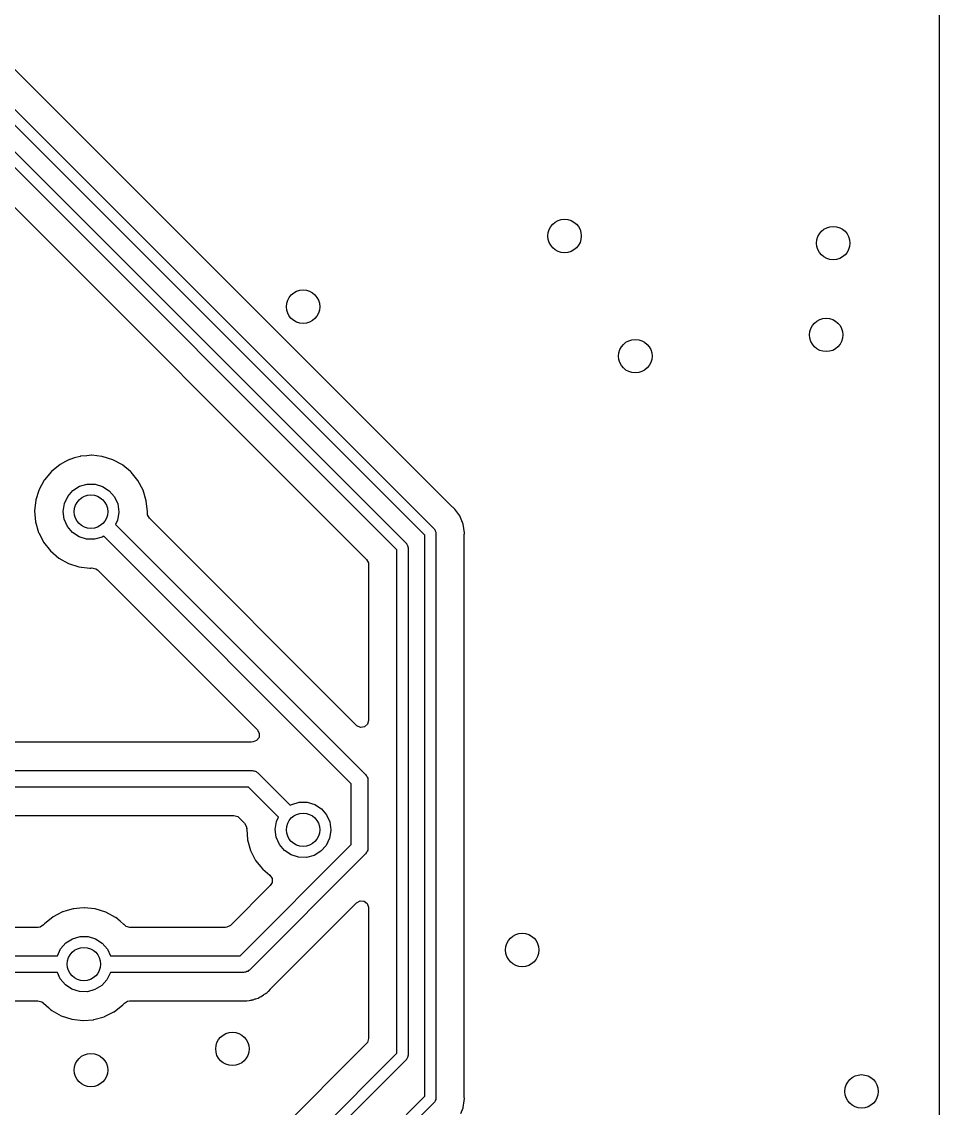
# Model space of a CAD drawing. Extents: x 2.72 to 6.23, y -5.23 to -2.47.
# Drawn here: x 5.581 to 6.23, y -4.027 to -3.258 of the extents above; entities that cross this region are included whole.
import ezdxf

# ---------------------------------------------------------------- set-up
doc = ezdxf.new("R2010")
doc.units = 0
doc.header["$MEASUREMENT"] = 0
doc.layers.add('BLACK', color=7, linetype='CONTINUOUS')

msp = doc.modelspace()

# ---------------------------------------------------------------- linework, layer by layer
at = {"layer": 'BLACK', "linetype": 'CONTINUOUS'}
for p, q in [((6.22998, -2.68463), (6.22998, -4.47344)), ((5.8856, -3.60172), (5.57328, -3.2894)), ((5.55778, -3.30222), (5.87278, -3.61722)), ((5.86606, -3.62163), (5.55337, -3.30894)), ((5.55278, -3.32722), (5.8531, -3.62753)), ((5.84638, -3.63195), (5.54837, -3.33394)), ((5.54153, -3.35541), (5.82491, -3.63879)), ((5.62252, -3.56581), (5.62229, -3.56588)), ((5.62277, -3.56579), (5.62252, -3.56581)), ((5.62703, -3.5654), (5.62277, -3.56579)), ((5.62277, -3.56579), (5.62277, -3.56579)), ((5.63028, -3.5651), (5.62703, -3.5654)), ((5.63052, -3.56513), (5.63028, -3.5651)), ((5.63778, -3.56589), (5.63052, -3.56513)), ((5.63052, -3.56513), (5.63052, -3.56513)), ((5.60815, -3.57162), (5.60209, -3.57649)), ((5.61203, -3.56959), (5.60815, -3.57162)), ((5.61484, -3.56812), (5.61203, -3.56959)), ((5.61505, -3.56801), (5.61484, -3.56812)), ((5.61484, -3.56812), (5.61484, -3.56812)), ((5.61842, -3.56702), (5.61505, -3.56801)), ((5.62229, -3.56588), (5.61842, -3.56702)), ((5.62229, -3.56588), (5.62229, -3.56588)), ((5.63802, -3.56592), (5.63778, -3.56589)), ((5.63778, -3.56589), (5.63778, -3.56589)), ((5.64546, -3.56822), (5.63802, -3.56592)), ((5.65231, -3.57192), (5.64546, -3.56822)), ((5.6525, -3.57208), (5.65231, -3.57192)), ((5.65806, -3.57668), (5.6525, -3.57208)), ((5.6525, -3.57208), (5.6525, -3.57208)), ((5.60209, -3.57649), (5.59708, -3.58246)), ((5.65831, -3.57689), (5.65806, -3.57668)), ((5.65846, -3.57708), (5.65831, -3.57689)), ((5.65935, -3.57816), (5.65846, -3.57708)), ((5.65846, -3.57708), (5.65846, -3.57708)), ((5.66323, -3.58292), (5.65935, -3.57816)), ((5.59503, -3.5862), (5.59333, -3.58928)), ((5.59696, -3.58267), (5.59503, -3.5862)), ((5.59708, -3.58246), (5.59696, -3.58267)), ((5.59696, -3.58267), (5.59696, -3.58267)), ((5.61724, -3.59001), (5.62196, -3.58703)), ((5.62196, -3.58703), (5.62733, -3.5855)), ((5.62733, -3.5855), (5.63291, -3.58553)), ((5.63291, -3.58553), (5.63826, -3.58713)), ((5.63826, -3.58713), (5.64294, -3.59017)), ((5.66689, -3.5898), (5.66323, -3.58292)), ((5.59308, -3.59007), (5.59098, -3.5967)), ((5.59326, -3.58951), (5.59308, -3.59007)), ((5.59333, -3.58928), (5.59326, -3.58951)), ((5.59326, -3.58951), (5.59326, -3.58951)), ((5.61118, -3.59924), (5.61355, -3.59419)), ((5.61355, -3.59419), (5.61724, -3.59001)), ((5.64294, -3.59017), (5.64658, -3.59439)), ((5.64658, -3.59439), (5.64889, -3.59948)), ((5.66914, -3.59725), (5.66689, -3.5898)), ((5.59098, -3.5967), (5.59011, -3.60444)), ((5.61032, -3.60476), (5.61118, -3.59924)), ((5.64889, -3.59948), (5.64969, -3.605)), ((5.6699, -3.605), (5.66914, -3.59725)), ((5.88609, -3.60215), (5.8856, -3.60172)), ((5.88683, -3.60272), (5.88609, -3.60215)), ((5.88709, -3.60291), (5.88683, -3.60272)), ((5.88728, -3.60317), (5.88709, -3.60291)), ((5.88805, -3.60417), (5.88728, -3.60317)), ((5.88728, -3.60317), (5.88728, -3.60317)), ((5.89093, -3.60792), (5.88805, -3.60417)), ((5.88805, -3.60417), (5.88805, -3.60417)), ((5.88805, -3.60417), (5.88805, -3.60417)), ((5.59011, -3.60444), (5.59076, -3.6122)), ((5.61104, -3.61029), (5.61032, -3.60476)), ((5.61329, -3.6154), (5.61104, -3.61029)), ((5.64875, -3.61098), (5.64731, -3.61396)), ((5.64968, -3.60548), (5.64875, -3.61098)), ((5.64969, -3.605), (5.64968, -3.60548)), ((5.66988, -3.60609), (5.66989, -3.60514)), ((5.66999, -3.60722), (5.66988, -3.60609)), ((5.66989, -3.60514), (5.6699, -3.605)), ((5.66989, -3.60514), (5.66989, -3.60514)), ((5.67133, -3.60967), (5.66999, -3.60722)), ((5.81789, -3.75623), (5.67133, -3.60967)), ((5.89334, -3.61375), (5.89093, -3.60792)), ((5.59076, -3.6122), (5.5929, -3.61969)), ((5.61688, -3.61967), (5.61329, -3.6154)), ((5.64731, -3.61396), (5.82418, -3.79082)), ((5.87278, -3.61722), (5.87293, -3.6175)), ((5.87293, -3.6175), (5.87319, -3.61769)), ((5.87319, -3.61769), (5.87347, -3.61856)), ((5.87347, -3.61856), (5.87389, -3.61938)), ((5.87389, -3.61938), (5.87384, -3.6197)), ((5.89416, -3.62), (5.89334, -3.61375)), ((5.5929, -3.61969), (5.59302, -3.6199)), ((5.59302, -3.6199), (5.59561, -3.62495)), ((5.59561, -3.62495), (5.59646, -3.62661)), ((5.59646, -3.62661), (5.6013, -3.63271)), ((5.62153, -3.62277), (5.61688, -3.61967)), ((5.62685, -3.62443), (5.62153, -3.62277)), ((5.63243, -3.62453), (5.62685, -3.62443)), ((5.63782, -3.62307), (5.63243, -3.62453)), ((5.63899, -3.62234), (5.63782, -3.62307)), ((5.81409, -3.79745), (5.63899, -3.62234)), ((5.86606, -4.01848), (5.86606, -3.62163)), ((5.87384, -3.6197), (5.87394, -3.62)), ((5.87394, -3.62), (5.87394, -4.02011)), ((5.89396, -3.6219), (5.894, -3.62125)), ((5.89396, -4.01821), (5.89396, -3.6219)), ((5.894, -3.62125), (5.89412, -3.62032)), ((5.89412, -3.62032), (5.89416, -3.62)), ((5.6013, -3.63271), (5.60723, -3.63776)), ((5.84638, -3.98805), (5.84638, -3.63195)), ((5.8531, -3.62753), (5.85324, -3.62781)), ((5.85324, -3.62781), (5.8535, -3.628)), ((5.8535, -3.628), (5.85378, -3.62888)), ((5.85378, -3.62888), (5.8542, -3.6297)), ((5.8542, -3.6297), (5.85415, -3.63001)), ((5.85415, -3.63001), (5.85425, -3.63031)), ((5.85425, -3.63031), (5.85425, -3.98969)), ((5.60723, -3.63776), (5.61403, -3.64156)), ((5.61403, -3.64156), (5.62143, -3.64397)), ((5.82491, -3.63879), (5.82624, -3.64124)), ((5.82624, -3.64124), (5.82636, -3.64229)), ((5.82636, -3.64229), (5.82636, -3.75272)), ((5.62143, -3.64397), (5.62916, -3.64489)), ((5.62916, -3.64489), (5.62941, -3.64487)), ((5.62941, -3.64487), (5.62984, -3.64484)), ((5.62941, -3.64487), (5.62941, -3.64487)), ((5.62984, -3.64484), (5.63066, -3.64477)), ((5.63066, -3.64477), (5.63339, -3.64535)), ((5.63339, -3.64535), (5.63455, -3.64621)), ((5.63455, -3.64621), (5.74771, -3.75938)), ((5.81815, -3.75647), (5.81789, -3.75623)), ((5.82069, -3.75763), (5.81815, -3.75647)), ((5.82346, -3.75723), (5.82069, -3.75763)), ((5.82557, -3.7554), (5.82346, -3.75723)), ((5.82636, -3.75272), (5.82557, -3.7554)), ((5.74885, -3.76462), (5.74718, -3.76686)), ((5.74771, -3.75938), (5.74905, -3.76183)), ((5.74905, -3.76183), (5.74885, -3.76462)), ((5.74248, -3.76801), (5.44904, -3.76801)), ((5.74294, -3.76799), (5.74248, -3.76801)), ((5.74322, -3.76796), (5.74294, -3.76799)), ((5.74467, -3.76782), (5.74322, -3.76796)), ((5.74718, -3.76686), (5.74467, -3.76782)), ((5.25765, -3.78803), (5.74393, -3.78803)), ((5.74393, -3.78803), (5.74468, -3.78823)), ((5.74468, -3.78823), (5.74546, -3.78823)), ((5.74546, -3.78823), (5.74613, -3.78862)), ((5.74613, -3.78862), (5.74689, -3.78882)), ((5.74689, -3.78882), (5.74744, -3.78937)), ((5.74744, -3.78937), (5.74811, -3.78976)), ((5.74811, -3.78976), (5.77099, -3.81264)), ((5.82418, -3.79082), (5.82456, -3.7915)), ((5.82456, -3.7915), (5.82511, -3.79205)), ((5.82511, -3.79205), (5.82532, -3.7928)), ((5.82532, -3.7928), (5.8257, -3.79347)), ((5.8257, -3.79347), (5.8257, -3.79425)), ((5.8257, -3.79425), (5.82591, -3.795)), ((5.82591, -3.795), (5.82591, -3.84289)), ((5.74149, -3.79984), (5.2577, -3.79984)), ((5.76268, -3.82103), (5.74149, -3.79984)), ((5.81409, -3.84045), (5.81409, -3.79745)), ((5.77196, -3.81203), (5.77733, -3.8105)), ((5.77733, -3.8105), (5.78291, -3.81053)), ((5.78291, -3.81053), (5.78826, -3.81213)), ((5.77099, -3.81264), (5.77196, -3.81203)), ((5.78826, -3.81213), (5.79294, -3.81517)), ((5.79294, -3.81517), (5.79658, -3.81939)), ((5.79658, -3.81939), (5.79889, -3.82448)), ((5.27128, -3.81986), (5.73114, -3.81986)), ((5.73114, -3.81986), (5.73382, -3.82065)), ((5.73382, -3.82065), (5.73465, -3.82131)), ((5.73465, -3.82131), (5.73869, -3.82535)), ((5.73869, -3.82535), (5.74003, -3.82781)), ((5.76032, -3.82976), (5.76118, -3.82424)), ((5.76118, -3.82424), (5.76268, -3.82103)), ((5.79889, -3.82448), (5.79969, -3.83)), ((5.74003, -3.82781), (5.74009, -3.82896)), ((5.74009, -3.82896), (5.74014, -3.82896)), ((5.74013, -3.8292), (5.74011, -3.82944)), ((5.74011, -3.82944), (5.74013, -3.82968)), ((5.74014, -3.82896), (5.74013, -3.8292)), ((5.74013, -3.82968), (5.74073, -3.83683)), ((5.76104, -3.83529), (5.76032, -3.82976)), ((5.79968, -3.83048), (5.79875, -3.83598)), ((5.79969, -3.83), (5.79968, -3.83048)), ((5.73545, -3.91909), (5.81409, -3.84045)), ((5.74073, -3.83683), (5.74076, -3.8372)), ((5.74076, -3.8372), (5.7429, -3.84469)), ((5.76329, -3.8404), (5.76104, -3.83529)), ((5.76688, -3.84467), (5.76329, -3.8404)), ((5.79632, -3.84101), (5.79257, -3.84515)), ((5.79875, -3.83598), (5.79632, -3.84101)), ((5.82418, -3.84707), (5.74207, -3.92918)), ((5.7429, -3.84469), (5.74646, -3.85161)), ((5.77153, -3.84777), (5.76688, -3.84467)), ((5.77685, -3.84943), (5.77153, -3.84777)), ((5.78243, -3.84953), (5.77685, -3.84943)), ((5.78782, -3.84807), (5.78243, -3.84953)), ((5.79257, -3.84515), (5.78782, -3.84807)), ((5.82456, -3.8464), (5.82418, -3.84707)), ((5.82511, -3.84585), (5.82456, -3.8464)), ((5.82532, -3.8451), (5.82511, -3.84585)), ((5.8257, -3.84442), (5.82532, -3.8451)), ((5.82591, -3.84289), (5.8257, -3.84364)), ((5.8257, -3.84364), (5.8257, -3.84442)), ((5.74646, -3.85161), (5.7513, -3.85771)), ((5.7513, -3.85771), (5.75149, -3.85787)), ((5.75149, -3.85787), (5.75149, -3.85787)), ((5.75149, -3.85787), (5.75651, -3.86215)), ((5.75651, -3.86215), (5.75804, -3.86448)), ((5.75804, -3.86448), (5.75806, -3.86728)), ((5.7568, -3.86943), (5.72861, -3.89762)), ((5.75806, -3.86728), (5.7568, -3.86943)), ((5.81789, -3.88167), (5.82034, -3.88033)), ((5.82034, -3.88033), (5.82313, -3.88053)), ((5.82313, -3.88053), (5.82537, -3.8822)), ((5.60984, -3.88812), (5.60627, -3.88999)), ((5.61005, -3.88801), (5.60984, -3.88812)), ((5.60984, -3.88812), (5.60984, -3.88812)), ((5.61315, -3.8871), (5.61005, -3.88801)), ((5.61729, -3.88588), (5.61315, -3.8871)), ((5.61752, -3.88581), (5.61729, -3.88588)), ((5.61729, -3.88588), (5.61729, -3.88588)), ((5.61777, -3.88579), (5.61752, -3.88581)), ((5.62203, -3.8854), (5.61777, -3.88579)), ((5.61777, -3.88579), (5.61777, -3.88579)), ((5.62528, -3.8851), (5.62203, -3.8854)), ((5.62552, -3.88513), (5.62528, -3.8851)), ((5.63278, -3.88589), (5.62552, -3.88513)), ((5.62552, -3.88513), (5.62552, -3.88513)), ((5.63302, -3.88592), (5.63278, -3.88589)), ((5.63278, -3.88589), (5.63278, -3.88589)), ((5.64046, -3.88822), (5.63302, -3.88592)), ((5.64731, -3.89192), (5.64046, -3.88822)), ((5.75726, -3.9423), (5.81789, -3.88167)), ((5.82537, -3.8822), (5.82635, -3.88482)), ((5.82635, -3.88482), (5.82636, -3.88518)), ((5.82636, -3.88518), (5.82636, -3.97771)), ((5.60315, -3.89162), (5.59709, -3.89649)), ((5.60627, -3.88999), (5.60315, -3.89162)), ((5.6475, -3.89208), (5.64731, -3.89192)), ((5.65071, -3.89474), (5.6475, -3.89208)), ((5.6475, -3.89208), (5.6475, -3.89208)), ((5.65331, -3.89689), (5.65071, -3.89474)), ((5.59261, -3.89907), (5.39823, -3.89907)), ((5.59408, -3.89885), (5.59261, -3.89907)), ((5.59641, -3.8973), (5.59408, -3.89885)), ((5.59693, -3.89668), (5.59641, -3.8973)), ((5.59709, -3.89649), (5.59693, -3.89668)), ((5.65346, -3.89708), (5.65331, -3.89689)), ((5.6536, -3.89725), (5.65346, -3.89708)), ((5.65346, -3.89708), (5.65346, -3.89708)), ((5.65477, -3.89829), (5.6536, -3.89725)), ((5.65745, -3.89907), (5.65477, -3.89829)), ((5.7251, -3.89907), (5.65745, -3.89907)), ((5.72615, -3.89896), (5.7251, -3.89907)), ((5.72861, -3.89762), (5.72615, -3.89896)), ((5.60855, -3.91419), (5.61224, -3.91001)), ((5.61224, -3.91001), (5.61696, -3.90703)), ((5.61696, -3.90703), (5.62233, -3.9055)), ((5.62233, -3.9055), (5.62791, -3.90553)), ((5.62791, -3.90553), (5.63326, -3.90713)), ((5.63326, -3.90713), (5.63794, -3.91017)), ((5.63794, -3.91017), (5.64158, -3.91439)), ((5.395, -3.91909), (5.60625, -3.91909)), ((5.60625, -3.91909), (5.60855, -3.91419)), ((5.64158, -3.91439), (5.64372, -3.91909)), ((5.64372, -3.91909), (5.73545, -3.91909)), ((5.60631, -3.93091), (5.39745, -3.93091)), ((5.60829, -3.9354), (5.60631, -3.93091)), ((5.64375, -3.93098), (5.64132, -3.93601)), ((5.64377, -3.93091), (5.64375, -3.93098)), ((5.73789, -3.93091), (5.64377, -3.93091)), ((5.73864, -3.9307), (5.73789, -3.93091)), ((5.73942, -3.9307), (5.73864, -3.9307)), ((5.7401, -3.93032), (5.73942, -3.9307)), ((5.74085, -3.93011), (5.7401, -3.93032)), ((5.7414, -3.92956), (5.74085, -3.93011)), ((5.74207, -3.92918), (5.7414, -3.92956)), ((5.61188, -3.93967), (5.60829, -3.9354)), ((5.61653, -3.94277), (5.61188, -3.93967)), ((5.63757, -3.94015), (5.63282, -3.94307)), ((5.64132, -3.93601), (5.63757, -3.94015)), ((5.75694, -3.94265), (5.75726, -3.9423)), ((5.62185, -3.94443), (5.61653, -3.94277)), ((5.62743, -3.94453), (5.62185, -3.94443)), ((5.63282, -3.94307), (5.62743, -3.94453)), ((5.74468, -3.9502), (5.74608, -3.94964)), ((5.74608, -3.94964), (5.74652, -3.94949)), ((5.74652, -3.94949), (5.74827, -3.94898)), ((5.74827, -3.94898), (5.749, -3.94855)), ((5.749, -3.94855), (5.7497, -3.94821)), ((5.7497, -3.94821), (5.75048, -3.9479)), ((5.75048, -3.9479), (5.75195, -3.94683)), ((5.75195, -3.94683), (5.75234, -3.94657)), ((5.75234, -3.94657), (5.75364, -3.94581)), ((5.75364, -3.94581), (5.75391, -3.94565)), ((5.75364, -3.94581), (5.75364, -3.94581)), ((5.75391, -3.94565), (5.75451, -3.94505)), ((5.75451, -3.94505), (5.7551, -3.94455)), ((5.7551, -3.94455), (5.75553, -3.94423)), ((5.75553, -3.94423), (5.75578, -3.94405)), ((5.75578, -3.94405), (5.75694, -3.94265)), ((5.42179, -3.95093), (5.5925, -3.95093)), ((5.5925, -3.95093), (5.59518, -3.95171)), ((5.59518, -3.95171), (5.59607, -3.95244)), ((5.59607, -3.95244), (5.59615, -3.95252)), ((5.59615, -3.95252), (5.5963, -3.95271)), ((5.5963, -3.95271), (5.60016, -3.956)), ((5.60016, -3.956), (5.60123, -3.95691)), ((5.60123, -3.95691), (5.60223, -3.95776)), ((5.60223, -3.95776), (5.60903, -3.96156)), ((5.64638, -3.95869), (5.65251, -3.95389)), ((5.65251, -3.95389), (5.65339, -3.95287)), ((5.65339, -3.95287), (5.65359, -3.95264)), ((5.65359, -3.95264), (5.65594, -3.95113)), ((5.65594, -3.95113), (5.65735, -3.95093)), ((5.65735, -3.95093), (5.73466, -3.95093)), ((5.73466, -3.95093), (5.73513, -3.95095)), ((5.73513, -3.95095), (5.73513, -3.95095)), ((5.73513, -3.95095), (5.73543, -3.95102)), ((5.73543, -3.95102), (5.73822, -3.95093)), ((5.73822, -3.95093), (5.73838, -3.95093)), ((5.73838, -3.95093), (5.73952, -3.95093)), ((5.73952, -3.95093), (5.7397, -3.9509)), ((5.7397, -3.9509), (5.74016, -3.95087)), ((5.74016, -3.95087), (5.74198, -3.95081)), ((5.74198, -3.95081), (5.74279, -3.95057)), ((5.74279, -3.95057), (5.74355, -3.95042)), ((5.74355, -3.95042), (5.74383, -3.95038)), ((5.74383, -3.95038), (5.74408, -3.95035)), ((5.74408, -3.95035), (5.74439, -3.95031)), ((5.74408, -3.95035), (5.74408, -3.95035)), ((5.74439, -3.95031), (5.74468, -3.9502)), ((5.74468, -3.9502), (5.74468, -3.9502)), ((5.60903, -3.96156), (5.61643, -3.96397)), ((5.61643, -3.96397), (5.62416, -3.96489)), ((5.62416, -3.96489), (5.62441, -3.96487)), ((5.62441, -3.96487), (5.63169, -3.96431)), ((5.62441, -3.96487), (5.62441, -3.96487)), ((5.63169, -3.96431), (5.63193, -3.96429)), ((5.63169, -3.96431), (5.63169, -3.96431)), ((5.63193, -3.96429), (5.63943, -3.9622)), ((5.63943, -3.9622), (5.63964, -3.96209)), ((5.63964, -3.96209), (5.64616, -3.9588)), ((5.63964, -3.96209), (5.63964, -3.96209)), ((5.64616, -3.9588), (5.64638, -3.95869)), ((5.64616, -3.9588), (5.64616, -3.9588)), ((5.82557, -3.98039), (5.82491, -3.98121)), ((5.82636, -3.97771), (5.82557, -3.98039)), ((5.82491, -3.98121), (5.58214, -4.22398)), ((5.58571, -4.24872), (5.84638, -3.98805)), ((5.8531, -3.99247), (5.59139, -4.25417)), ((5.85324, -3.99219), (5.8531, -3.99247)), ((5.8535, -3.992), (5.85324, -3.99219)), ((5.85378, -3.99112), (5.8535, -3.992)), ((5.8542, -3.9903), (5.85378, -3.99112)), ((5.85425, -3.98969), (5.85415, -3.98999)), ((5.85415, -3.98999), (5.8542, -3.9903)), ((5.58689, -4.29765), (5.86606, -4.01848)), ((5.894, -4.01886), (5.89396, -4.01821)), ((5.89416, -4.02011), (5.894, -4.01886)), ((5.87278, -4.02289), (5.59361, -4.30206)), ((5.87293, -4.02261), (5.87278, -4.02289)), ((5.87319, -4.02242), (5.87293, -4.02261)), ((5.87347, -4.02155), (5.87319, -4.02242)), ((5.87389, -4.02073), (5.87347, -4.02155)), ((5.87394, -4.02011), (5.87384, -4.02041)), ((5.87384, -4.02041), (5.87389, -4.02073)), ((5.89161, -4.03055), (5.89322, -4.02666)), ((5.89322, -4.02666), (5.89334, -4.02636)), ((5.89334, -4.02636), (5.89396, -4.02168)), ((5.89396, -4.02168), (5.89416, -4.02011)), ((5.89396, -4.02168), (5.89396, -4.02168))]:
    msp.add_line(p, q, dxfattribs=at)
at = {"layer": 'BLACK'}
for centre in [(5.965, -3.41), (6.155, -3.415), (5.78, -3.46), (6.15, -3.48), (6.015, -3.495), (5.63, -3.605), (5.78, -3.83), (5.935, -3.915), (5.625, -3.925), (5.73, -3.985), (5.63, -4), (6.175, -4.015)]:
    msp.add_circle(centre, 0.01181, dxfattribs=at)

doc.saveas('drawing.dxf')
